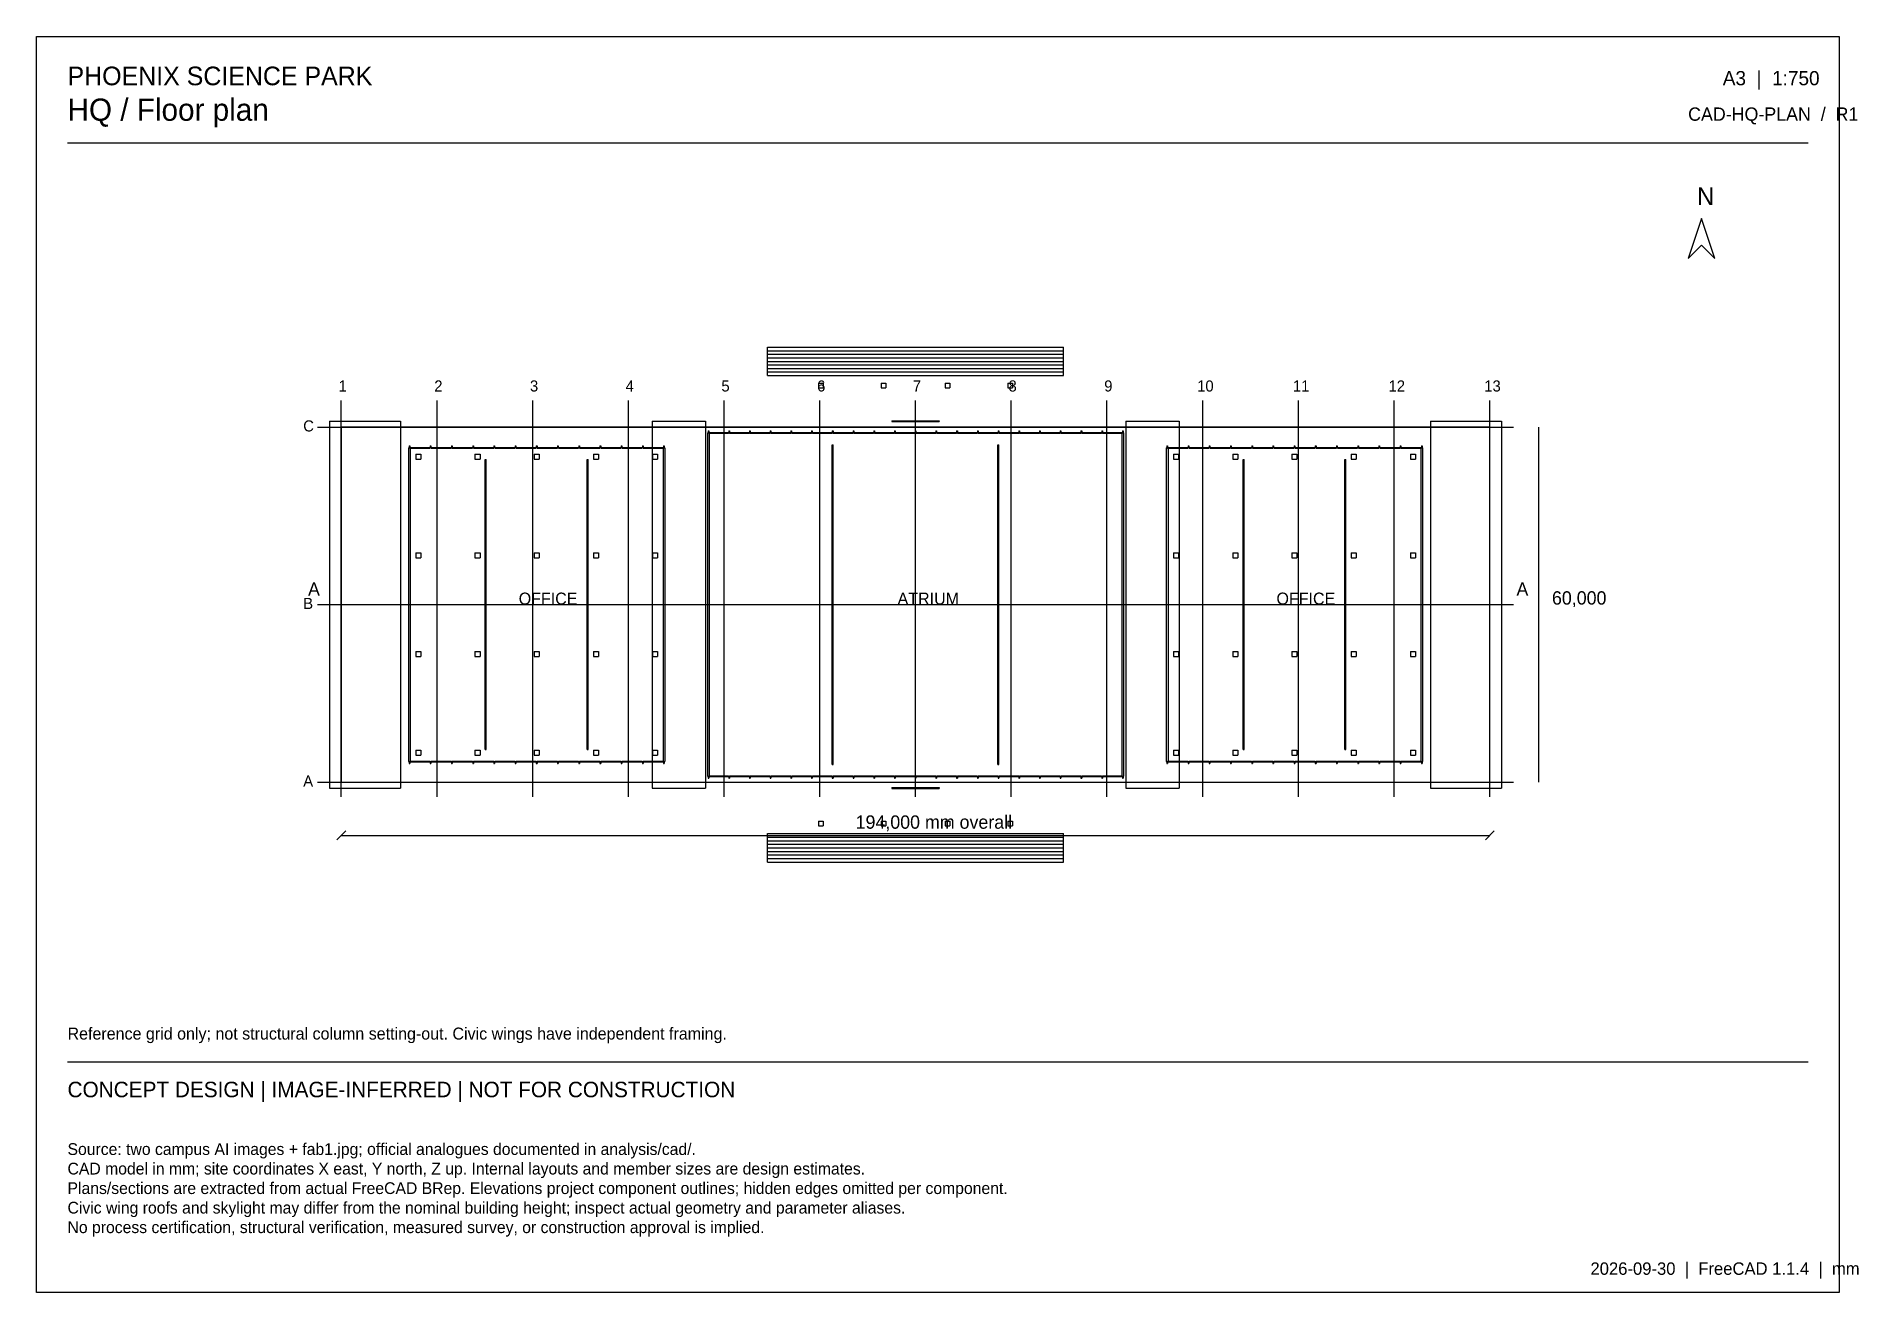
# Model space of a CAD drawing. Header units: millimetres. Extents: x 5250 to 313038, y 5250 to 217500.
import ezdxf

# ---------------------------------------------------------------- set-up
doc = ezdxf.new("R2010")
doc.units = ezdxf.units.MM

msp = doc.modelspace()

# ---------------------------------------------------------------- linework, layer by layer
at = {"layer": 'annotation'}
for p, q in [((286500, 186750), (284250, 180000)), ((288750, 180000), (286500, 186750)), ((284250, 180000), (286500, 182250)), ((286500, 182250), (288750, 180000))]:
    msp.add_line(p, q, dxfattribs=at)
at = {"layer": 'circulation'}
for p, q in [((128750, 164400), (128750, 165000)), ((128750, 165000), (178750, 165000)), ((128750, 163800), (128750, 164400)), ((128750, 164400), (178750, 164400)), ((128750, 163200), (128750, 163800)), ((128750, 163800), (178750, 163800)), ((128750, 162600), (128750, 163200)), ((128750, 163200), (178750, 163200)), ((178750, 164400), (178750, 165000)), ((178750, 163800), (178750, 164400)), ((178750, 163200), (178750, 163800)), ((178750, 162600), (178750, 163200)), ((128750, 162000), (128750, 162600)), ((128750, 162600), (178750, 162600)), ((128750, 161400), (128750, 162000)), ((128750, 162000), (178750, 162000)), ((128750, 160800), (128750, 161400)), ((128750, 161400), (178750, 161400)), ((128750, 160200), (128750, 160800)), ((128750, 160800), (178750, 160800)), ((128750, 160200), (178750, 160200)), ((178750, 162000), (178750, 162600)), ((178750, 161400), (178750, 162000)), ((178750, 160800), (178750, 161400)), ((178750, 160200), (178750, 160800)), ((128750, 82200), (128750, 82800)), ((128750, 82800), (178750, 82800)), ((128750, 82200), (178750, 82200)), ((128750, 81600), (128750, 82200)), ((128750, 81600), (178750, 81600)), ((128750, 81000), (128750, 81600)), ((128750, 81000), (178750, 81000)), ((128750, 80400), (128750, 81000)), ((128750, 80400), (178750, 80400)), ((128750, 79800), (128750, 80400)), ((178750, 82200), (178750, 82800)), ((178750, 81600), (178750, 82200)), ((178750, 81000), (178750, 81600)), ((178750, 80400), (178750, 81000)), ((178750, 79800), (178750, 80400)), ((128750, 79800), (178750, 79800)), ((128750, 79200), (128750, 79800)), ((128750, 79200), (178750, 79200)), ((128750, 78600), (128750, 79200)), ((128750, 78600), (178750, 78600)), ((128750, 78000), (128750, 78600)), ((128750, 78000), (178750, 78000)), ((178750, 79200), (178750, 79800)), ((178750, 78600), (178750, 79200)), ((178750, 78000), (178750, 78600))]:
    msp.add_line(p, q, dxfattribs=at)
at = {"layer": 'cut'}
for p, q in [((137350, 158900), (137350, 158100)), ((137350, 158900), (138150, 158900)), ((137350, 158100), (138150, 158100)), ((138150, 158900), (138150, 158100)), ((147950, 158900), (147950, 158100)), ((147950, 158900), (148750, 158900)), ((147950, 158100), (148750, 158100)), ((148750, 158900), (148750, 158100)), ((158750, 158900), (158750, 158100)), ((158750, 158900), (159550, 158900)), ((158750, 158100), (159550, 158100)), ((159550, 158900), (159550, 158100)), ((169350, 158900), (169350, 158100)), ((169350, 158900), (170150, 158900)), ((169350, 158100), (170150, 158100)), ((170150, 158900), (170150, 158100)), ((54750, 152500), (54750, 90500)), ((54750, 152500), (66750, 152500)), ((66750, 152500), (66750, 90500)), ((109250, 152500), (109250, 90500)), ((109250, 152500), (118250, 152500)), ((118250, 152500), (118250, 90500)), ((118690, 150840), (118690, 150520)), ((118690, 150840), (118810, 150840)), ((118810, 150840), (118810, 150520)), ((122190, 150840), (122190, 150520)), ((122190, 150840), (122310, 150840)), ((122310, 150840), (122310, 150520)), ((125690, 150840), (125690, 150520)), ((125690, 150840), (125810, 150840)), ((125810, 150840), (125810, 150520)), ((129190, 150840), (129190, 150520)), ((129190, 150840), (129310, 150840)), ((129310, 150840), (129310, 150520)), ((132690, 150840), (132690, 150520)), ((132690, 150840), (132810, 150840)), ((132810, 150840), (132810, 150520)), ((136190, 150840), (136190, 150520)), ((136190, 150840), (136310, 150840)), ((136310, 150840), (136310, 150520)), ((139690, 150840), (139690, 150520)), ((139690, 150840), (139810, 150840)), ((139810, 150840), (139810, 150520)), ((143190, 150840), (143190, 150520)), ((143190, 150840), (143310, 150840)), ((143310, 150840), (143310, 150520)), ((146690, 150840), (146690, 150520)), ((146690, 150840), (146810, 150840)), ((146810, 150840), (146810, 150520)), ((149750, 152570), (149750, 152430)), ((149750, 152570), (151750, 152570)), ((149750, 152430), (151750, 152430)), ((150190, 150840), (150190, 150520)), ((150190, 150840), (150310, 150840)), ((150310, 150840), (150310, 150520)), ((151750, 152570), (151750, 152430)), ((151750, 152570), (153750, 152570)), ((151750, 152430), (153750, 152430)), ((153690, 150840), (153690, 150520)), ((153690, 150840), (153810, 150840)), ((153750, 152570), (153750, 152430)), ((153750, 152570), (155750, 152570)), ((153750, 152430), (155750, 152430)), ((153810, 150840), (153810, 150520)), ((155750, 152570), (155750, 152430)), ((155750, 152570), (157750, 152570)), ((155750, 152430), (157750, 152430)), ((157190, 150840), (157190, 150520)), ((157190, 150840), (157310, 150840)), ((157310, 150840), (157310, 150520)), ((157750, 152570), (157750, 152430)), ((160690, 150840), (160690, 150520)), ((160690, 150840), (160810, 150840)), ((160810, 150840), (160810, 150520)), ((164190, 150840), (164190, 150520)), ((164190, 150840), (164310, 150840)), ((164310, 150840), (164310, 150520)), ((167690, 150840), (167690, 150520)), ((167690, 150840), (167810, 150840)), ((167810, 150840), (167810, 150520)), ((171190, 150840), (171190, 150520)), ((171190, 150840), (171310, 150840)), ((171310, 150840), (171310, 150520)), ((174690, 150840), (174690, 150520)), ((174690, 150840), (174810, 150840)), ((174810, 150840), (174810, 150520)), ((178190, 150840), (178190, 150520)), ((178190, 150840), (178310, 150840)), ((178310, 150840), (178310, 150520)), ((181690, 150840), (181690, 150520)), ((181690, 150840), (181810, 150840)), ((181810, 150840), (181810, 150520)), ((185190, 150840), (185190, 150520)), ((185190, 150840), (185310, 150840)), ((185310, 150840), (185310, 150520)), ((188690, 150840), (188690, 150520)), ((188690, 150840), (188810, 150840)), ((188810, 150840), (188810, 150520)), ((189250, 152500), (189250, 90500)), ((189250, 152500), (198250, 152500)), ((198250, 152500), (198250, 90500)), ((240750, 152500), (240750, 90500)), ((240750, 152500), (252750, 152500)), ((252750, 152500), (252750, 90500)), ((68100, 148000), (68100, 95000)), ((68100, 148000), (68400, 148000)), ((68190, 148340), (68190, 148020)), ((68190, 148340), (68310, 148340)), ((68190, 148020), (68310, 148020)), ((68310, 148340), (68310, 148020)), ((68330, 148060), (68330, 147940)), ((68330, 148060), (71753.33, 148060)), ((68330, 147940), (71753.33, 147940)), ((68400, 148000), (68400, 95000)), ((71753.33, 148060), (71753.33, 147940)), ((71773.33, 148340), (71773.33, 148020)), ((71773.33, 148340), (71893.33, 148340)), ((71773.33, 148020), (71893.33, 148020)), ((71893.33, 148340), (71893.33, 148020)), ((71913.33, 148060), (71913.33, 147940)), ((71913.33, 148060), (75336.67, 148060)), ((71913.33, 147940), (75336.67, 147940)), ((75336.67, 148060), (75336.67, 147940)), ((75356.67, 148340), (75356.67, 148020)), ((75356.67, 148340), (75476.67, 148340)), ((75356.67, 148020), (75476.67, 148020)), ((75476.67, 148340), (75476.67, 148020)), ((75496.67, 148060), (75496.67, 147940)), ((75496.67, 148060), (78920, 148060)), ((75496.67, 147940), (78920, 147940)), ((78920, 148060), (78920, 147940)), ((78940, 148340), (78940, 148020)), ((78940, 148340), (79060, 148340)), ((78940, 148020), (79060, 148020)), ((79060, 148340), (79060, 148020)), ((79080, 148060), (79080, 147940)), ((79080, 148060), (82503.33, 148060)), ((79080, 147940), (82503.33, 147940)), ((82503.33, 148060), (82503.33, 147940)), ((82523.33, 148340), (82523.33, 148020)), ((82523.33, 148340), (82643.33, 148340)), ((82523.33, 148020), (82643.33, 148020)), ((82643.33, 148340), (82643.33, 148020)), ((82663.33, 148060), (82663.33, 147940)), ((82663.33, 148060), (86086.67, 148060)), ((82663.33, 147940), (86086.67, 147940)), ((86086.67, 148060), (86086.67, 147940)), ((86106.67, 148340), (86106.67, 148020)), ((86106.67, 148340), (86226.67, 148340)), ((86106.67, 148020), (86226.67, 148020)), ((86226.67, 148340), (86226.67, 148020)), ((86246.67, 148060), (86246.67, 147940)), ((86246.67, 148060), (89670, 148060)), ((86246.67, 147940), (89670, 147940)), ((89670, 148060), (89670, 147940)), ((89690, 148340), (89690, 148020)), ((89690, 148340), (89810, 148340)), ((89690, 148020), (89810, 148020)), ((89810, 148340), (89810, 148020)), ((89830, 148060), (89830, 147940)), ((89830, 148060), (93253.33, 148060)), ((89830, 147940), (93253.33, 147940)), ((93253.33, 148060), (93253.33, 147940)), ((93273.33, 148340), (93273.33, 148020)), ((93273.33, 148340), (93393.33, 148340)), ((93273.33, 148020), (93393.33, 148020)), ((93393.33, 148340), (93393.33, 148020)), ((93413.33, 148060), (93413.33, 147940)), ((93413.33, 148060), (96836.67, 148060)), ((93413.33, 147940), (96836.67, 147940)), ((96836.67, 148060), (96836.67, 147940)), ((96856.67, 148340), (96856.67, 148020)), ((96856.67, 148340), (96976.67, 148340)), ((96856.67, 148020), (96976.67, 148020)), ((96976.67, 148340), (96976.67, 148020)), ((96996.67, 148060), (96996.67, 147940)), ((96996.67, 148060), (100420, 148060)), ((96996.67, 147940), (100420, 147940)), ((100420, 148060), (100420, 147940)), ((100440, 148340), (100440, 148020)), ((100440, 148340), (100560, 148340)), ((100440, 148020), (100560, 148020)), ((100560, 148340), (100560, 148020)), ((100580, 148060), (100580, 147940)), ((100580, 148060), (104003.33, 148060)), ((100580, 147940), (104003.33, 147940)), ((104003.33, 148060), (104003.33, 147940)), ((104023.33, 148340), (104023.33, 148020)), ((104023.33, 148340), (104143.33, 148340)), ((104023.33, 148020), (104143.33, 148020)), ((104143.33, 148340), (104143.33, 148020)), ((104163.33, 148060), (104163.33, 147940)), ((104163.33, 148060), (107586.67, 148060)), ((104163.33, 147940), (107586.67, 147940)), ((107586.67, 148060), (107586.67, 147940)), ((107606.67, 148340), (107606.67, 148020)), ((107606.67, 148340), (107726.67, 148340)), ((107606.67, 148020), (107726.67, 148020)), ((107726.67, 148340), (107726.67, 148020)), ((107746.67, 148060), (107746.67, 147940)), ((107746.67, 148060), (111170, 148060)), ((107746.67, 147940), (111170, 147940)), ((111100, 148000), (111100, 95000)), ((111100, 148000), (111400, 148000)), ((111170, 148060), (111170, 147940)), ((111190, 148340), (111190, 148020)), ((111190, 148340), (111310, 148340)), ((111190, 148020), (111310, 148020)), ((111310, 148340), (111310, 148020)), ((111400, 148000), (111400, 95000)), ((118600, 150500), (118600, 92500)), ((118600, 150500), (118900, 150500)), ((118690, 150520), (118810, 150520)), ((118830, 150560), (118830, 150440)), ((118830, 150560), (122170, 150560)), ((118830, 150440), (122170, 150440)), ((118900, 150500), (118900, 92500)), ((122170, 150560), (122170, 150440)), ((122190, 150520), (122310, 150520)), ((122330, 150560), (122330, 150440)), ((122330, 150560), (125670, 150560)), ((122330, 150440), (125670, 150440)), ((125670, 150560), (125670, 150440)), ((125690, 150520), (125810, 150520)), ((125830, 150560), (125830, 150440)), ((125830, 150560), (129170, 150560)), ((125830, 150440), (129170, 150440)), ((129170, 150560), (129170, 150440)), ((129190, 150520), (129310, 150520)), ((129330, 150560), (129330, 150440)), ((129330, 150560), (132670, 150560)), ((129330, 150440), (132670, 150440)), ((132670, 150560), (132670, 150440)), ((132690, 150520), (132810, 150520)), ((132830, 150560), (132830, 150440)), ((132830, 150560), (136170, 150560)), ((132830, 150440), (136170, 150440)), ((136170, 150560), (136170, 150440)), ((136190, 150520), (136310, 150520)), ((136330, 150560), (136330, 150440)), ((136330, 150560), (139670, 150560)), ((136330, 150440), (139670, 150440)), ((139670, 150560), (139670, 150440)), ((139690, 150520), (139810, 150520)), ((139830, 150560), (139830, 150440)), ((139830, 150560), (143170, 150560)), ((139830, 150440), (143170, 150440)), ((143170, 150560), (143170, 150440)), ((143190, 150520), (143310, 150520)), ((143330, 150560), (143330, 150440)), ((143330, 150560), (146670, 150560)), ((143330, 150440), (146670, 150440)), ((146670, 150560), (146670, 150440)), ((146690, 150520), (146810, 150520)), ((146830, 150560), (146830, 150440)), ((146830, 150560), (150170, 150560)), ((146830, 150440), (150170, 150440)), ((150170, 150560), (150170, 150440)), ((150190, 150520), (150310, 150520)), ((150330, 150560), (150330, 150440)), ((150330, 150560), (153670, 150560)), ((150330, 150440), (153670, 150440)), ((153670, 150560), (153670, 150440)), ((153690, 150520), (153810, 150520)), ((153830, 150560), (153830, 150440)), ((153830, 150560), (157170, 150560)), ((153830, 150440), (157170, 150440)), ((157170, 150560), (157170, 150440)), ((157190, 150520), (157310, 150520)), ((157330, 150560), (157330, 150440)), ((157330, 150560), (160670, 150560)), ((157330, 150440), (160670, 150440)), ((160670, 150560), (160670, 150440)), ((160690, 150520), (160810, 150520)), ((160830, 150560), (160830, 150440)), ((160830, 150560), (164170, 150560)), ((160830, 150440), (164170, 150440)), ((164170, 150560), (164170, 150440)), ((164190, 150520), (164310, 150520)), ((164330, 150560), (164330, 150440)), ((164330, 150560), (167670, 150560)), ((164330, 150440), (167670, 150440)), ((167670, 150560), (167670, 150440)), ((167690, 150520), (167810, 150520)), ((167830, 150560), (167830, 150440)), ((167830, 150560), (171170, 150560)), ((167830, 150440), (171170, 150440)), ((171170, 150560), (171170, 150440)), ((171190, 150520), (171310, 150520)), ((171330, 150560), (171330, 150440)), ((171330, 150560), (174670, 150560)), ((171330, 150440), (174670, 150440)), ((174670, 150560), (174670, 150440)), ((174690, 150520), (174810, 150520)), ((174830, 150560), (174830, 150440)), ((174830, 150560), (178170, 150560)), ((174830, 150440), (178170, 150440)), ((178170, 150560), (178170, 150440)), ((178190, 150520), (178310, 150520)), ((178330, 150560), (178330, 150440)), ((178330, 150560), (181670, 150560)), ((178330, 150440), (181670, 150440)), ((181670, 150560), (181670, 150440)), ((181690, 150520), (181810, 150520)), ((181830, 150560), (181830, 150440)), ((181830, 150560), (185170, 150560)), ((181830, 150440), (185170, 150440)), ((185170, 150560), (185170, 150440)), ((185190, 150520), (185310, 150520)), ((185330, 150560), (185330, 150440)), ((185330, 150560), (188670, 150560)), ((185330, 150440), (188670, 150440)), ((188600, 150500), (188600, 92500)), ((188600, 150500), (188900, 150500)), ((188670, 150560), (188670, 150440)), ((188690, 150520), (188810, 150520)), ((188900, 150500), (188900, 92500)), ((196100, 148000), (196100, 95000)), ((196100, 148000), (196400, 148000)), ((196190, 148340), (196190, 148020)), ((196190, 148340), (196310, 148340)), ((196190, 148020), (196310, 148020)), ((196310, 148340), (196310, 148020)), ((196330, 148060), (196330, 147940)), ((196330, 148060), (199753.33, 148060)), ((196330, 147940), (199753.33, 147940)), ((196400, 148000), (196400, 95000)), ((199753.33, 148060), (199753.33, 147940)), ((199773.33, 148340), (199773.33, 148020)), ((199773.33, 148340), (199893.33, 148340)), ((199773.33, 148020), (199893.33, 148020)), ((199893.33, 148340), (199893.33, 148020)), ((199913.33, 148060), (199913.33, 147940)), ((199913.33, 148060), (203336.67, 148060)), ((199913.33, 147940), (203336.67, 147940)), ((203336.67, 148060), (203336.67, 147940)), ((203356.67, 148340), (203356.67, 148020)), ((203356.67, 148340), (203476.67, 148340)), ((203356.67, 148020), (203476.67, 148020)), ((203476.67, 148340), (203476.67, 148020)), ((203496.67, 148060), (203496.67, 147940)), ((203496.67, 148060), (206920, 148060)), ((203496.67, 147940), (206920, 147940)), ((206920, 148060), (206920, 147940)), ((206940, 148340), (206940, 148020)), ((206940, 148340), (207060, 148340)), ((206940, 148020), (207060, 148020)), ((207060, 148340), (207060, 148020)), ((207080, 148060), (207080, 147940)), ((207080, 148060), (210503.33, 148060)), ((207080, 147940), (210503.33, 147940)), ((210503.33, 148060), (210503.33, 147940)), ((210523.33, 148340), (210523.33, 148020)), ((210523.33, 148340), (210643.33, 148340)), ((210523.33, 148020), (210643.33, 148020)), ((210643.33, 148340), (210643.33, 148020)), ((210663.33, 148060), (210663.33, 147940)), ((210663.33, 148060), (214086.67, 148060)), ((210663.33, 147940), (214086.67, 147940)), ((214086.67, 148060), (214086.67, 147940)), ((214106.67, 148340), (214106.67, 148020)), ((214106.67, 148340), (214226.67, 148340)), ((214106.67, 148020), (214226.67, 148020)), ((214226.67, 148340), (214226.67, 148020)), ((214246.67, 148060), (214246.67, 147940)), ((214246.67, 148060), (217670, 148060)), ((214246.67, 147940), (217670, 147940)), ((217670, 148060), (217670, 147940)), ((217690, 148340), (217690, 148020)), ((217690, 148340), (217810, 148340)), ((217690, 148020), (217810, 148020)), ((217810, 148340), (217810, 148020)), ((217830, 148060), (217830, 147940)), ((217830, 148060), (221253.33, 148060)), ((217830, 147940), (221253.33, 147940)), ((221253.33, 148060), (221253.33, 147940)), ((221273.33, 148340), (221273.33, 148020)), ((221273.33, 148340), (221393.33, 148340)), ((221273.33, 148020), (221393.33, 148020)), ((221393.33, 148340), (221393.33, 148020)), ((221413.33, 148060), (221413.33, 147940)), ((221413.33, 148060), (224836.67, 148060)), ((221413.33, 147940), (224836.67, 147940)), ((224836.67, 148060), (224836.67, 147940)), ((224856.67, 148340), (224856.67, 148020)), ((224856.67, 148340), (224976.67, 148340)), ((224856.67, 148020), (224976.67, 148020)), ((224976.67, 148340), (224976.67, 148020)), ((224996.67, 148060), (224996.67, 147940)), ((224996.67, 148060), (228420, 148060)), ((224996.67, 147940), (228420, 147940)), ((228420, 148060), (228420, 147940)), ((228440, 148340), (228440, 148020)), ((228440, 148340), (228560, 148340)), ((228440, 148020), (228560, 148020)), ((228560, 148340), (228560, 148020)), ((228580, 148060), (228580, 147940)), ((228580, 148060), (232003.33, 148060)), ((228580, 147940), (232003.33, 147940)), ((232003.33, 148060), (232003.33, 147940)), ((232023.33, 148340), (232023.33, 148020)), ((232023.33, 148340), (232143.33, 148340)), ((232023.33, 148020), (232143.33, 148020)), ((232143.33, 148340), (232143.33, 148020)), ((232163.33, 148060), (232163.33, 147940)), ((232163.33, 148060), (235586.67, 148060)), ((232163.33, 147940), (235586.67, 147940)), ((235586.67, 148060), (235586.67, 147940)), ((235606.67, 148340), (235606.67, 148020)), ((235606.67, 148340), (235726.67, 148340)), ((235606.67, 148020), (235726.67, 148020)), ((235726.67, 148340), (235726.67, 148020)), ((235746.67, 148060), (235746.67, 147940)), ((235746.67, 148060), (239170, 148060)), ((235746.67, 147940), (239170, 147940)), ((239100, 148000), (239100, 95000)), ((239100, 148000), (239400, 148000)), ((239170, 148060), (239170, 147940)), ((239190, 148340), (239190, 148020)), ((239190, 148340), (239310, 148340)), ((239190, 148020), (239310, 148020)), ((239310, 148340), (239310, 148020)), ((239400, 148000), (239400, 95000)), ((69325, 146925), (69325, 146075)), ((69325, 146925), (70175, 146925)), ((69325, 146075), (70175, 146075)), ((70175, 146925), (70175, 146075)), ((79325, 146925), (79325, 146075)), ((79325, 146925), (80175, 146925)), ((79325, 146075), (80175, 146075)), ((80175, 146925), (80175, 146075)), ((89325, 146925), (89325, 146075)), ((89325, 146925), (90175, 146925)), ((89325, 146075), (90175, 146075)), ((90175, 146925), (90175, 146075)), ((99325, 146925), (99325, 146075)), ((99325, 146925), (100175, 146925)), ((99325, 146075), (100175, 146075)), ((100175, 146925), (100175, 146075)), ((109325, 146925), (109325, 146075)), ((109325, 146925), (110175, 146925)), ((109325, 146075), (110175, 146075)), ((110175, 146925), (110175, 146075)), ((197325, 146925), (197325, 146075)), ((197325, 146925), (198175, 146925)), ((197325, 146075), (198175, 146075)), ((198175, 146925), (198175, 146075)), ((207325, 146925), (207325, 146075)), ((207325, 146925), (208175, 146925)), ((207325, 146075), (208175, 146075)), ((208175, 146925), (208175, 146075)), ((217325, 146925), (217325, 146075)), ((217325, 146925), (218175, 146925)), ((217325, 146075), (218175, 146075)), ((218175, 146925), (218175, 146075)), ((227325, 146925), (227325, 146075)), ((227325, 146925), (228175, 146925)), ((227325, 146075), (228175, 146075)), ((228175, 146925), (228175, 146075)), ((237325, 146925), (237325, 146075)), ((237325, 146925), (238175, 146925)), ((237325, 146075), (238175, 146075)), ((238175, 146925), (238175, 146075)), ((69325, 130258.33), (69325, 129408.33)), ((69325, 130258.33), (70175, 130258.33)), ((69325, 129408.33), (70175, 129408.33)), ((70175, 130258.33), (70175, 129408.33)), ((79325, 130258.33), (79325, 129408.33)), ((79325, 130258.33), (80175, 130258.33)), ((79325, 129408.33), (80175, 129408.33)), ((80175, 130258.33), (80175, 129408.33)), ((89325, 130258.33), (89325, 129408.33)), ((89325, 130258.33), (90175, 130258.33)), ((89325, 129408.33), (90175, 129408.33)), ((90175, 130258.33), (90175, 129408.33)), ((99325, 130258.33), (99325, 129408.33)), ((99325, 130258.33), (100175, 130258.33)), ((99325, 129408.33), (100175, 129408.33)), ((100175, 130258.33), (100175, 129408.33)), ((109325, 130258.33), (109325, 129408.33)), ((109325, 130258.33), (110175, 130258.33)), ((109325, 129408.33), (110175, 129408.33)), ((110175, 130258.33), (110175, 129408.33)), ((197325, 130258.33), (197325, 129408.33)), ((197325, 130258.33), (198175, 130258.33)), ((197325, 129408.33), (198175, 129408.33)), ((198175, 130258.33), (198175, 129408.33)), ((207325, 130258.33), (207325, 129408.33)), ((207325, 130258.33), (208175, 130258.33)), ((207325, 129408.33), (208175, 129408.33)), ((208175, 130258.33), (208175, 129408.33)), ((217325, 130258.33), (217325, 129408.33)), ((217325, 130258.33), (218175, 130258.33)), ((217325, 129408.33), (218175, 129408.33)), ((218175, 130258.33), (218175, 129408.33)), ((227325, 130258.33), (227325, 129408.33)), ((227325, 130258.33), (228175, 130258.33)), ((227325, 129408.33), (228175, 129408.33)), ((228175, 130258.33), (228175, 129408.33)), ((237325, 130258.33), (237325, 129408.33)), ((237325, 130258.33), (238175, 130258.33)), ((237325, 129408.33), (238175, 129408.33)), ((238175, 130258.33), (238175, 129408.33)), ((69325, 113591.67), (69325, 112741.67)), ((69325, 113591.67), (70175, 113591.67)), ((69325, 112741.67), (70175, 112741.67)), ((70175, 113591.67), (70175, 112741.67)), ((79325, 113591.67), (79325, 112741.67)), ((79325, 113591.67), (80175, 113591.67)), ((79325, 112741.67), (80175, 112741.67)), ((80175, 113591.67), (80175, 112741.67)), ((89325, 113591.67), (89325, 112741.67)), ((89325, 113591.67), (90175, 113591.67)), ((89325, 112741.67), (90175, 112741.67)), ((90175, 113591.67), (90175, 112741.67)), ((99325, 113591.67), (99325, 112741.67)), ((99325, 113591.67), (100175, 113591.67)), ((99325, 112741.67), (100175, 112741.67)), ((100175, 113591.67), (100175, 112741.67)), ((109325, 113591.67), (109325, 112741.67)), ((109325, 113591.67), (110175, 113591.67)), ((109325, 112741.67), (110175, 112741.67)), ((110175, 113591.67), (110175, 112741.67)), ((197325, 113591.67), (197325, 112741.67)), ((197325, 113591.67), (198175, 113591.67)), ((197325, 112741.67), (198175, 112741.67)), ((198175, 113591.67), (198175, 112741.67)), ((207325, 113591.67), (207325, 112741.67)), ((207325, 113591.67), (208175, 113591.67)), ((207325, 112741.67), (208175, 112741.67)), ((208175, 113591.67), (208175, 112741.67)), ((217325, 113591.67), (217325, 112741.67)), ((217325, 113591.67), (218175, 113591.67)), ((217325, 112741.67), (218175, 112741.67)), ((218175, 113591.67), (218175, 112741.67)), ((227325, 113591.67), (227325, 112741.67)), ((227325, 113591.67), (228175, 113591.67)), ((227325, 112741.67), (228175, 112741.67)), ((228175, 113591.67), (228175, 112741.67)), ((237325, 113591.67), (237325, 112741.67)), ((237325, 113591.67), (238175, 113591.67)), ((237325, 112741.67), (238175, 112741.67)), ((238175, 113591.67), (238175, 112741.67)), ((69325, 96925), (69325, 96075)), ((69325, 96925), (70175, 96925)), ((69325, 96075), (70175, 96075)), ((70175, 96925), (70175, 96075)), ((79325, 96925), (79325, 96075)), ((79325, 96925), (80175, 96925)), ((79325, 96075), (80175, 96075)), ((80175, 96925), (80175, 96075)), ((89325, 96925), (89325, 96075)), ((89325, 96925), (90175, 96925)), ((89325, 96075), (90175, 96075)), ((90175, 96925), (90175, 96075)), ((99325, 96925), (99325, 96075)), ((99325, 96925), (100175, 96925)), ((99325, 96075), (100175, 96075)), ((100175, 96925), (100175, 96075)), ((109325, 96925), (109325, 96075)), ((109325, 96925), (110175, 96925)), ((109325, 96075), (110175, 96075)), ((110175, 96925), (110175, 96075)), ((197325, 96925), (197325, 96075)), ((197325, 96925), (198175, 96925)), ((197325, 96075), (198175, 96075)), ((198175, 96925), (198175, 96075)), ((207325, 96925), (207325, 96075)), ((207325, 96925), (208175, 96925)), ((207325, 96075), (208175, 96075)), ((208175, 96925), (208175, 96075)), ((217325, 96925), (217325, 96075)), ((217325, 96925), (218175, 96925)), ((217325, 96075), (218175, 96075)), ((218175, 96925), (218175, 96075)), ((227325, 96925), (227325, 96075)), ((227325, 96925), (228175, 96925)), ((227325, 96075), (228175, 96075)), ((228175, 96925), (228175, 96075)), ((237325, 96925), (237325, 96075)), ((237325, 96925), (238175, 96925)), ((237325, 96075), (238175, 96075)), ((238175, 96925), (238175, 96075)), ((68100, 95000), (68400, 95000)), ((68190, 94980), (68190, 94660)), ((68190, 94980), (68310, 94980)), ((68190, 94660), (68310, 94660)), ((68310, 94980), (68310, 94660)), ((68330, 95060), (68330, 94940)), ((68330, 95060), (71753.33, 95060)), ((68330, 94940), (71753.33, 94940)), ((71753.33, 95060), (71753.33, 94940)), ((71773.33, 94980), (71773.33, 94660)), ((71773.33, 94980), (71893.33, 94980)), ((71773.33, 94660), (71893.33, 94660)), ((71893.33, 94980), (71893.33, 94660)), ((71913.33, 95060), (71913.33, 94940)), ((71913.33, 95060), (75336.67, 95060)), ((71913.33, 94940), (75336.67, 94940)), ((75336.67, 95060), (75336.67, 94940)), ((75356.67, 94980), (75356.67, 94660)), ((75356.67, 94980), (75476.67, 94980)), ((75356.67, 94660), (75476.67, 94660)), ((75476.67, 94980), (75476.67, 94660)), ((75496.67, 95060), (75496.67, 94940)), ((75496.67, 95060), (78920, 95060)), ((75496.67, 94940), (78920, 94940)), ((78920, 95060), (78920, 94940)), ((78940, 94980), (78940, 94660)), ((78940, 94980), (79060, 94980)), ((78940, 94660), (79060, 94660)), ((79060, 94980), (79060, 94660)), ((79080, 95060), (79080, 94940)), ((79080, 95060), (82503.33, 95060)), ((79080, 94940), (82503.33, 94940)), ((82503.33, 95060), (82503.33, 94940)), ((82523.33, 94980), (82523.33, 94660)), ((82523.33, 94980), (82643.33, 94980)), ((82523.33, 94660), (82643.33, 94660)), ((82643.33, 94980), (82643.33, 94660)), ((82663.33, 95060), (82663.33, 94940)), ((82663.33, 95060), (86086.67, 95060)), ((82663.33, 94940), (86086.67, 94940)), ((86086.67, 95060), (86086.67, 94940)), ((86106.67, 94980), (86106.67, 94660)), ((86106.67, 94980), (86226.67, 94980)), ((86106.67, 94660), (86226.67, 94660)), ((86226.67, 94980), (86226.67, 94660)), ((86246.67, 95060), (86246.67, 94940)), ((86246.67, 95060), (89670, 95060)), ((86246.67, 94940), (89670, 94940)), ((89670, 95060), (89670, 94940)), ((89690, 94980), (89690, 94660)), ((89690, 94980), (89810, 94980)), ((89690, 94660), (89810, 94660)), ((89810, 94980), (89810, 94660)), ((89830, 95060), (89830, 94940)), ((89830, 95060), (93253.33, 95060)), ((89830, 94940), (93253.33, 94940)), ((93253.33, 95060), (93253.33, 94940)), ((93273.33, 94980), (93273.33, 94660)), ((93273.33, 94980), (93393.33, 94980)), ((93273.33, 94660), (93393.33, 94660)), ((93393.33, 94980), (93393.33, 94660)), ((93413.33, 95060), (93413.33, 94940)), ((93413.33, 95060), (96836.67, 95060)), ((93413.33, 94940), (96836.67, 94940)), ((96836.67, 95060), (96836.67, 94940)), ((96856.67, 94980), (96856.67, 94660)), ((96856.67, 94980), (96976.67, 94980)), ((96856.67, 94660), (96976.67, 94660)), ((96976.67, 94980), (96976.67, 94660)), ((96996.67, 95060), (96996.67, 94940)), ((96996.67, 95060), (100420, 95060)), ((96996.67, 94940), (100420, 94940)), ((100420, 95060), (100420, 94940)), ((100440, 94980), (100440, 94660)), ((100440, 94980), (100560, 94980)), ((100440, 94660), (100560, 94660)), ((100560, 94980), (100560, 94660)), ((100580, 95060), (100580, 94940)), ((100580, 95060), (104003.33, 95060)), ((100580, 94940), (104003.33, 94940)), ((104003.33, 95060), (104003.33, 94940)), ((104023.33, 94980), (104023.33, 94660)), ((104023.33, 94980), (104143.33, 94980)), ((104023.33, 94660), (104143.33, 94660)), ((104143.33, 94980), (104143.33, 94660)), ((104163.33, 95060), (104163.33, 94940)), ((104163.33, 95060), (107586.67, 95060)), ((104163.33, 94940), (107586.67, 94940)), ((107586.67, 95060), (107586.67, 94940)), ((107606.67, 94980), (107606.67, 94660)), ((107606.67, 94980), (107726.67, 94980)), ((107606.67, 94660), (107726.67, 94660)), ((107726.67, 94980), (107726.67, 94660)), ((107746.67, 95060), (107746.67, 94940)), ((107746.67, 95060), (111170, 95060)), ((107746.67, 94940), (111170, 94940)), ((111100, 95000), (111400, 95000)), ((111170, 95060), (111170, 94940)), ((111190, 94980), (111190, 94660)), ((111190, 94980), (111310, 94980)), ((111190, 94660), (111310, 94660)), ((111310, 94980), (111310, 94660)), ((118600, 92500), (118900, 92500)), ((118690, 92480), (118690, 92160)), ((118690, 92480), (118810, 92480)), ((118810, 92480), (118810, 92160)), ((118830, 92560), (118830, 92440)), ((118830, 92560), (122170, 92560)), ((118830, 92440), (122170, 92440)), ((122170, 92560), (122170, 92440)), ((122190, 92480), (122190, 92160)), ((122190, 92480), (122310, 92480)), ((122310, 92480), (122310, 92160)), ((122330, 92560), (122330, 92440)), ((122330, 92560), (125670, 92560)), ((122330, 92440), (125670, 92440)), ((125670, 92560), (125670, 92440)), ((125690, 92480), (125690, 92160)), ((125690, 92480), (125810, 92480)), ((125810, 92480), (125810, 92160)), ((125830, 92560), (125830, 92440)), ((125830, 92560), (129170, 92560)), ((125830, 92440), (129170, 92440)), ((129170, 92560), (129170, 92440)), ((129190, 92480), (129190, 92160)), ((129190, 92480), (129310, 92480)), ((129310, 92480), (129310, 92160)), ((129330, 92560), (129330, 92440)), ((129330, 92560), (132670, 92560)), ((129330, 92440), (132670, 92440)), ((132670, 92560), (132670, 92440)), ((132690, 92480), (132690, 92160)), ((132690, 92480), (132810, 92480)), ((132810, 92480), (132810, 92160)), ((132830, 92560), (132830, 92440)), ((132830, 92560), (136170, 92560)), ((132830, 92440), (136170, 92440)), ((136170, 92560), (136170, 92440)), ((136190, 92480), (136190, 92160)), ((136190, 92480), (136310, 92480)), ((136310, 92480), (136310, 92160)), ((136330, 92560), (136330, 92440)), ((136330, 92560), (139670, 92560)), ((136330, 92440), (139670, 92440)), ((139670, 92560), (139670, 92440)), ((139690, 92480), (139690, 92160)), ((139690, 92480), (139810, 92480)), ((139810, 92480), (139810, 92160)), ((139830, 92560), (139830, 92440)), ((139830, 92560), (143170, 92560)), ((139830, 92440), (143170, 92440)), ((143170, 92560), (143170, 92440)), ((143190, 92480), (143190, 92160)), ((143190, 92480), (143310, 92480)), ((143310, 92480), (143310, 92160)), ((143330, 92560), (143330, 92440)), ((143330, 92560), (146670, 92560)), ((143330, 92440), (146670, 92440)), ((146670, 92560), (146670, 92440)), ((146690, 92480), (146690, 92160)), ((146690, 92480), (146810, 92480)), ((146810, 92480), (146810, 92160)), ((146830, 92560), (146830, 92440)), ((146830, 92560), (150170, 92560)), ((146830, 92440), (150170, 92440)), ((150170, 92560), (150170, 92440)), ((150190, 92480), (150190, 92160)), ((150190, 92480), (150310, 92480)), ((150310, 92480), (150310, 92160)), ((150330, 92560), (150330, 92440)), ((150330, 92560), (153670, 92560)), ((150330, 92440), (153670, 92440)), ((153670, 92560), (153670, 92440)), ((153690, 92480), (153690, 92160)), ((153690, 92480), (153810, 92480)), ((153810, 92480), (153810, 92160)), ((153830, 92560), (153830, 92440)), ((153830, 92560), (157170, 92560)), ((153830, 92440), (157170, 92440)), ((157170, 92560), (157170, 92440)), ((157190, 92480), (157190, 92160)), ((157190, 92480), (157310, 92480)), ((157310, 92480), (157310, 92160)), ((157330, 92560), (157330, 92440)), ((157330, 92560), (160670, 92560)), ((157330, 92440), (160670, 92440)), ((160670, 92560), (160670, 92440)), ((160690, 92480), (160690, 92160)), ((160690, 92480), (160810, 92480)), ((160810, 92480), (160810, 92160)), ((160830, 92560), (160830, 92440)), ((160830, 92560), (164170, 92560)), ((160830, 92440), (164170, 92440)), ((164170, 92560), (164170, 92440)), ((164190, 92480), (164190, 92160)), ((164190, 92480), (164310, 92480)), ((164310, 92480), (164310, 92160)), ((164330, 92560), (164330, 92440)), ((164330, 92560), (167670, 92560)), ((164330, 92440), (167670, 92440)), ((167670, 92560), (167670, 92440)), ((167690, 92480), (167690, 92160)), ((167690, 92480), (167810, 92480)), ((167810, 92480), (167810, 92160)), ((167830, 92560), (167830, 92440)), ((167830, 92560), (171170, 92560)), ((167830, 92440), (171170, 92440)), ((171170, 92560), (171170, 92440)), ((171190, 92480), (171190, 92160)), ((171190, 92480), (171310, 92480)), ((171310, 92480), (171310, 92160)), ((171330, 92560), (171330, 92440)), ((171330, 92560), (174670, 92560)), ((171330, 92440), (174670, 92440)), ((174670, 92560), (174670, 92440)), ((174690, 92480), (174690, 92160)), ((174690, 92480), (174810, 92480)), ((174810, 92480), (174810, 92160)), ((174830, 92560), (174830, 92440)), ((174830, 92560), (178170, 92560)), ((174830, 92440), (178170, 92440)), ((178170, 92560), (178170, 92440)), ((178190, 92480), (178190, 92160)), ((178190, 92480), (178310, 92480)), ((178310, 92480), (178310, 92160)), ((178330, 92560), (178330, 92440)), ((178330, 92560), (181670, 92560)), ((178330, 92440), (181670, 92440)), ((181670, 92560), (181670, 92440)), ((181690, 92480), (181690, 92160)), ((181690, 92480), (181810, 92480)), ((181810, 92480), (181810, 92160)), ((181830, 92560), (181830, 92440)), ((181830, 92560), (185170, 92560)), ((181830, 92440), (185170, 92440)), ((185170, 92560), (185170, 92440)), ((185190, 92480), (185190, 92160)), ((185190, 92480), (185310, 92480)), ((185310, 92480), (185310, 92160)), ((185330, 92560), (185330, 92440)), ((185330, 92560), (188670, 92560)), ((185330, 92440), (188670, 92440)), ((188600, 92500), (188900, 92500)), ((188670, 92560), (188670, 92440)), ((188690, 92480), (188690, 92160)), ((188690, 92480), (188810, 92480)), ((188810, 92480), (188810, 92160)), ((196100, 95000), (196400, 95000)), ((196190, 94980), (196190, 94660)), ((196190, 94980), (196310, 94980)), ((196190, 94660), (196310, 94660)), ((196310, 94980), (196310, 94660)), ((196330, 95060), (196330, 94940)), ((196330, 95060), (199753.33, 95060)), ((196330, 94940), (199753.33, 94940)), ((199753.33, 95060), (199753.33, 94940)), ((199773.33, 94980), (199773.33, 94660)), ((199773.33, 94980), (199893.33, 94980)), ((199773.33, 94660), (199893.33, 94660)), ((199893.33, 94980), (199893.33, 94660)), ((199913.33, 95060), (199913.33, 94940)), ((199913.33, 95060), (203336.67, 95060)), ((199913.33, 94940), (203336.67, 94940)), ((203336.67, 95060), (203336.67, 94940)), ((203356.67, 94980), (203356.67, 94660)), ((203356.67, 94980), (203476.67, 94980)), ((203356.67, 94660), (203476.67, 94660)), ((203476.67, 94980), (203476.67, 94660)), ((203496.67, 95060), (203496.67, 94940)), ((203496.67, 95060), (206920, 95060)), ((203496.67, 94940), (206920, 94940)), ((206920, 95060), (206920, 94940)), ((206940, 94980), (206940, 94660)), ((206940, 94980), (207060, 94980)), ((206940, 94660), (207060, 94660)), ((207060, 94980), (207060, 94660)), ((207080, 95060), (207080, 94940)), ((207080, 95060), (210503.33, 95060)), ((207080, 94940), (210503.33, 94940)), ((210503.33, 95060), (210503.33, 94940)), ((210523.33, 94980), (210523.33, 94660)), ((210523.33, 94980), (210643.33, 94980)), ((210523.33, 94660), (210643.33, 94660)), ((210643.33, 94980), (210643.33, 94660)), ((210663.33, 95060), (210663.33, 94940)), ((210663.33, 95060), (214086.67, 95060)), ((210663.33, 94940), (214086.67, 94940)), ((214086.67, 95060), (214086.67, 94940)), ((214106.67, 94980), (214106.67, 94660)), ((214106.67, 94980), (214226.67, 94980)), ((214106.67, 94660), (214226.67, 94660)), ((214226.67, 94980), (214226.67, 94660)), ((214246.67, 95060), (214246.67, 94940)), ((214246.67, 95060), (217670, 95060)), ((214246.67, 94940), (217670, 94940)), ((217670, 95060), (217670, 94940)), ((217690, 94980), (217690, 94660)), ((217690, 94980), (217810, 94980)), ((217690, 94660), (217810, 94660)), ((217810, 94980), (217810, 94660)), ((217830, 95060), (217830, 94940)), ((217830, 95060), (221253.33, 95060)), ((217830, 94940), (221253.33, 94940)), ((221253.33, 95060), (221253.33, 94940)), ((221273.33, 94980), (221273.33, 94660)), ((221273.33, 94980), (221393.33, 94980)), ((221273.33, 94660), (221393.33, 94660)), ((221393.33, 94980), (221393.33, 94660)), ((221413.33, 95060), (221413.33, 94940)), ((221413.33, 95060), (224836.67, 95060)), ((221413.33, 94940), (224836.67, 94940)), ((224836.67, 95060), (224836.67, 94940)), ((224856.67, 94980), (224856.67, 94660)), ((224856.67, 94980), (224976.67, 94980)), ((224856.67, 94660), (224976.67, 94660)), ((224976.67, 94980), (224976.67, 94660)), ((224996.67, 95060), (224996.67, 94940)), ((224996.67, 95060), (228420, 95060)), ((224996.67, 94940), (228420, 94940)), ((228420, 95060), (228420, 94940)), ((228440, 94980), (228440, 94660)), ((228440, 94980), (228560, 94980)), ((228440, 94660), (228560, 94660)), ((228560, 94980), (228560, 94660)), ((228580, 95060), (228580, 94940)), ((228580, 95060), (232003.33, 95060)), ((228580, 94940), (232003.33, 94940)), ((232003.33, 95060), (232003.33, 94940)), ((232023.33, 94980), (232023.33, 94660)), ((232023.33, 94980), (232143.33, 94980)), ((232023.33, 94660), (232143.33, 94660)), ((232143.33, 94980), (232143.33, 94660)), ((232163.33, 95060), (232163.33, 94940)), ((232163.33, 95060), (235586.67, 95060)), ((232163.33, 94940), (235586.67, 94940)), ((235586.67, 95060), (235586.67, 94940)), ((235606.67, 94980), (235606.67, 94660)), ((235606.67, 94980), (235726.67, 94980)), ((235606.67, 94660), (235726.67, 94660)), ((235726.67, 94980), (235726.67, 94660)), ((235746.67, 95060), (235746.67, 94940)), ((235746.67, 95060), (239170, 95060)), ((235746.67, 94940), (239170, 94940)), ((239100, 95000), (239400, 95000)), ((239170, 95060), (239170, 94940)), ((239190, 94980), (239190, 94660)), ((239190, 94980), (239310, 94980)), ((239190, 94660), (239310, 94660)), ((239310, 94980), (239310, 94660)), ((54750, 90500), (66750, 90500)), ((109250, 90500), (118250, 90500)), ((118690, 92160), (118810, 92160)), ((122190, 92160), (122310, 92160)), ((125690, 92160), (125810, 92160)), ((129190, 92160), (129310, 92160)), ((132690, 92160), (132810, 92160)), ((136190, 92160), (136310, 92160)), ((139690, 92160), (139810, 92160)), ((143190, 92160), (143310, 92160)), ((146690, 92160), (146810, 92160)), ((149750, 90570), (149750, 90430)), ((149750, 90570), (151750, 90570)), ((149750, 90430), (151750, 90430)), ((150190, 92160), (150310, 92160)), ((151750, 90570), (151750, 90430)), ((151750, 90570), (153750, 90570)), ((151750, 90430), (153750, 90430)), ((153690, 92160), (153810, 92160)), ((153750, 90570), (153750, 90430)), ((153750, 90570), (155750, 90570)), ((153750, 90430), (155750, 90430)), ((155750, 90570), (155750, 90430)), ((155750, 90570), (157750, 90570)), ((155750, 90430), (157750, 90430)), ((157190, 92160), (157310, 92160)), ((157750, 90570), (157750, 90430)), ((160690, 92160), (160810, 92160)), ((164190, 92160), (164310, 92160)), ((167690, 92160), (167810, 92160)), ((171190, 92160), (171310, 92160)), ((174690, 92160), (174810, 92160)), ((178190, 92160), (178310, 92160)), ((181690, 92160), (181810, 92160)), ((185190, 92160), (185310, 92160)), ((188690, 92160), (188810, 92160)), ((189250, 90500), (198250, 90500)), ((240750, 90500), (252750, 90500)), ((137350, 84900), (137350, 84100)), ((137350, 84900), (138150, 84900)), ((137350, 84100), (138150, 84100)), ((138150, 84900), (138150, 84100)), ((147950, 84900), (147950, 84100)), ((147950, 84900), (148750, 84900)), ((147950, 84100), (148750, 84100)), ((148750, 84900), (148750, 84100)), ((158750, 84900), (158750, 84100)), ((158750, 84900), (159550, 84900)), ((158750, 84100), (159550, 84100)), ((159550, 84900), (159550, 84100)), ((169350, 84900), (169350, 84100)), ((169350, 84900), (170150, 84900)), ((169350, 84100), (170150, 84100)), ((170150, 84900), (170150, 84100))]:
    msp.add_line(p, q, dxfattribs=at)
at = {"layer": 'datum'}
for p, q in [((250750, 151500), (56750, 151500)), ((56750, 151500), (56750, 91500)), ((250750, 91500), (250750, 151500)), ((56750, 91500), (250750, 91500))]:
    msp.add_line(p, q, dxfattribs=at)
at = {"layer": 'dimension'}
for p, q in [((259000, 151500), (259000, 91500)), ((56000, 81750), (57500, 83250)), ((250000, 81750), (251500, 83250)), ((56750, 82500), (250750, 82500))]:
    msp.add_line(p, q, dxfattribs=at)
at = {"layer": 'frame'}
for p, q in [((5250, 217500), (309750, 217500)), ((5250, 5250), (5250, 217500)), ((309750, 217500), (309750, 5250)), ((10500, 199500), (304500, 199500)), ((10500, 44250), (304500, 44250)), ((309750, 5250), (5250, 5250))]:
    msp.add_line(p, q, dxfattribs=at)
at = {"layer": 'grid'}
for p, q in [((56750, 89000), (56750, 156000)), ((72916.67, 89000), (72916.67, 156000)), ((89083.33, 89000), (89083.33, 156000)), ((105250, 89000), (105250, 156000)), ((121416.67, 89000), (121416.67, 156000)), ((137583.33, 89000), (137583.33, 156000)), ((153750, 89000), (153750, 156000)), ((169916.67, 89000), (169916.67, 156000)), ((186083.33, 89000), (186083.33, 156000)), ((202250, 89000), (202250, 156000)), ((218416.67, 89000), (218416.67, 156000)), ((234583.33, 89000), (234583.33, 156000)), ((250750, 89000), (250750, 156000)), ((52750, 151500), (254750, 151500)), ((52750, 121500), (254750, 121500)), ((52750, 91500), (254750, 91500))]:
    msp.add_line(p, q, dxfattribs=at)
at = {"layer": 'interiors'}
for p, q in [((139670, 94500), (139670, 148500)), ((139670, 148500), (139830, 148500)), ((139830, 94500), (139830, 148500)), ((167670, 94500), (167670, 148500)), ((167670, 148500), (167830, 148500)), ((167830, 94500), (167830, 148500)), ((81070, 97000), (81070, 146000)), ((81070, 146000), (81230, 146000)), ((81230, 97000), (81230, 146000)), ((98270, 97000), (98270, 146000)), ((98270, 146000), (98430, 146000)), ((98430, 97000), (98430, 146000)), ((209070, 97000), (209070, 146000)), ((209070, 146000), (209230, 146000)), ((209230, 97000), (209230, 146000)), ((226270, 97000), (226270, 146000)), ((226270, 146000), (226430, 146000)), ((226430, 97000), (226430, 146000)), ((81070, 97000), (81230, 97000)), ((98270, 97000), (98430, 97000)), ((209070, 97000), (209230, 97000)), ((226270, 97000), (226430, 97000)), ((139670, 94500), (139830, 94500)), ((167670, 94500), (167830, 94500))]:
    msp.add_line(p, q, dxfattribs=at)
at = {"layer": 'section-line'}
msp.add_line((53750, 121500), (253750, 121500), dxfattribs=at)

# ---------------------------------------------------------------- texts
at = {"layer": 'annotation'}
for s, height, p in [('PHOENIX SCIENCE PARK', 3150, (10500, 209250)), ('A3  |  1:750', 2400, (290100, 209250)), ('HQ / Floor plan', 3750, (10500, 203250)), ('CAD-HQ-PLAN  /  R1', 2250, (284250, 203250)), ('N', 3000, (285750, 189000)), ('1', 1875, (56281.25, 157500)), ('2', 1875, (72447.92, 157500)), ('3', 1875, (88614.58, 157500)), ('4', 1875, (104781.25, 157500)), ('5', 1875, (120947.92, 157500)), ('6', 1875, (137114.58, 157500)), ('7', 1875, (153281.25, 157500)), ('8', 1875, (169447.92, 157500)), ('9', 1875, (185614.58, 157500)), ('10', 1875, (201312.5, 157500)), ('11', 1875, (217479.17, 157500)), ('12', 1875, (233645.83, 157500)), ('13', 1875, (249812.5, 157500)), ('C', 1875, (50312.5, 150750)), ('A', 2250, (51125, 123000)), ('OFFICE', 2025, (86712.5, 121500)), ('ATRIUM', 2025, (150712.5, 121500)), ('OFFICE', 2025, (214712.5, 121500)), ('A', 2250, (255250, 123000)), ('60,000', 2250, (261250, 121500)), ('B', 1875, (50312.5, 120750)), ('A', 1875, (50312.5, 90750)), ('194,000 mm overall', 2250, (143625, 83625)), ('Reference grid only; not structural column setting-out. Civic wings have independent framing.', 2025, (10500, 48000)), ('CONCEPT DESIGN | IMAGE-INFERRED | NOT FOR CONSTRUCTION', 2625, (10500, 38250)), ('Source: two campus AI images + fab1.jpg; official analogues documented in analysis/cad/.', 1987.5, (10500, 28500)), ('CAD model in mm; site coordinates X east, Y north, Z up. Internal layouts and member sizes are design estimates.', 1987.5, (10500, 25200)), ('Plans/sections are extracted from actual FreeCAD BRep. Elevations project component outlines; hidden edges omitted per component.', 1987.5, (10500, 21900)), ('Civic wing roofs and skylight may differ from the nominal building height; inspect actual geometry and parameter aliases.', 1987.5, (10500, 18600)), ('No process certification, structural verification, measured survey, or construction approval is implied.', 1987.5, (10500, 15300)), ('2026-09-30  |  FreeCAD 1.1.4  |  mm', 2100, (267750, 8250))]:
    msp.add_text(s, height=height, dxfattribs=at).set_placement(p)

doc.saveas('drawing.dxf')
